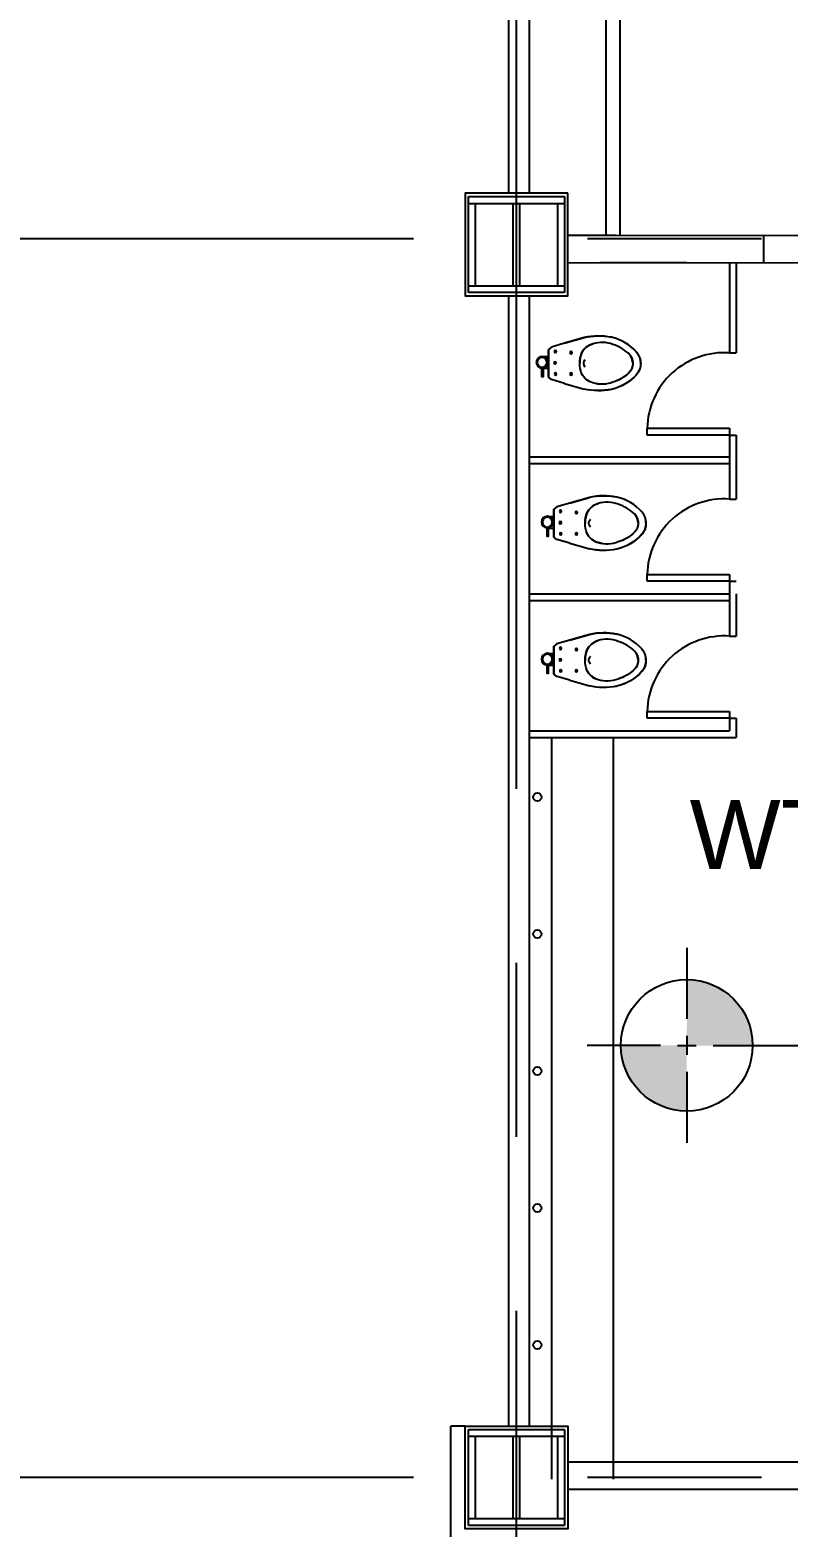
# Model space of a CAD drawing. Header units: millimetres. Extents: x 2148 to 2681, y 758 to 986.
# Drawn here: x 2342.67 to 2345.44, y 960.29 to 965.75 of the extents above; entities that cross this region are included whole.
import ezdxf

# ---------------------------------------------------------------- set-up
doc = ezdxf.new("R2010")
doc.units = ezdxf.units.MM
doc.linetypes.add('CENTER2', pattern=[28.575, 19.05, -3.175, 3.175, -3.175])
for name, color, linetype in [('cladding', 2, 'Continuous'), ('COL-IN', 2, 'Continuous'), ('D', 1, 'Continuous'), ('DR', 7, 'Continuous'), ('ELAYOUT', 4, 'Continuous'), ('HATCH', 8, 'Continuous'), ('Layer1', 5, 'Continuous'), ('QUOTE', 2, 'Continuous'), ('S_GRID LINES', 252, 'Continuous'), ('TEXT', 6, 'Continuous')]:
    doc.layers.add(name, color=color, linetype=linetype)
doc.styles.add('SWISS', font='swissl.ttf')

# ---------------------------------------------------------------- blocks, each defined once
blk = doc.blocks.new('BOWL')
at = {"layer": 'DR', "color": 7, "linetype": 'Continuous'}
for p, q in [((-75570.291, -368.114), (-75570.431, -368.074)), ((-75570.431, -368.074), (-75570.291, -368.114)), ((-75570.291, -368.114), (-75570.199, -368.141)), ((-75570.199, -368.141), (-75570.178, -368.158)), ((-75570.178, -368.158), (-75570.178, -368.356)), ((-75570.178, -368.356), (-75570.178, -368.158)), ((-75570.291, -368.4), (-75570.431, -368.44)), ((-75570.291, -368.4), (-75570.431, -368.44)), ((-75570.291, -368.4), (-75570.199, -368.373)), ((-75570.199, -368.373), (-75570.178, -368.356))]:
    blk.add_line(p, q, dxfattribs=at)
at = {"layer": 'DR', "color": 8, "linetype": 'Continuous'}
for p, q in [((-75570.132, -368.209), (-75570.178, -368.209)), ((-75570.132, -368.292), (-75570.178, -368.292))]:
    blk.add_line(p, q, dxfattribs=at)
at = {"layer": 'DR', "color": 7, "linetype": 'Continuous'}
for points in [[(-75570.833, -368.257, -0.190094), (-75570.805, -368.179, -0.160718), (-75570.625, -368.072, -0.104398), (-75570.431, -368.074, -0.104398)], [(-75570.833, -368.257, 0.190094), (-75570.805, -368.335, 0.160718), (-75570.625, -368.442, 0.104398), (-75570.431, -368.44, 0.104398)]]:
    blk.add_lwpolyline(points, format="xyb", dxfattribs=at)
at = {"layer": 'DR', "color": 8, "linetype": 'Continuous'}
for points in [[(-75570.778, -368.256, -0.187036), (-75570.752, -368.192, -0.115027), (-75570.636, -368.123, -0.170967), (-75570.493, -368.118, -0.209642), (-75570.413, -368.185, -0.096036), (-75570.4, -368.257)], [(-75570.778, -368.258, 0.187036), (-75570.752, -368.322, 0.115027), (-75570.636, -368.391, 0.170967), (-75570.493, -368.396, 0.209642), (-75570.413, -368.329, 0.096036), (-75570.4, -368.257)]]:
    blk.add_lwpolyline(points, format="xyb", dxfattribs=at)
at = {"layer": 'DR', "color": 7, "linetype": 'Continuous'}
blk.add_lwpolyline([(-75570.141, -368.292), (-75570.128, -368.292), (-75570.128, -368.35), (-75570.141, -368.35)], close=True, dxfattribs=at)
at = {"layer": 'DR', "color": 8, "linetype": 'Continuous'}
for centre, radius in [((-75570.338, -368.181), 0.00745), ((-75570.226, -368.173), 0.00745), ((-75570.224, -368.254), 0.00745), ((-75570.132, -368.25), 0.035), ((-75570.338, -368.333), 0.00745), ((-75570.227, -368.333), 0.00745)]:
    blk.add_circle(centre, radius, dxfattribs=at)
at = {"layer": 'DR', "color": 7, "linetype": 'Continuous'}
blk.add_circle((-75570.132, -368.25), 0.0417, dxfattribs=at)
for centre, radius, start, end in [((-75570.534, -368.531), 0.469, 77.28, 101.1199), ((-75570.719, -368.253), 0.113, 138.4248, 182.2387), ((-75570.719, -368.261), 0.113, 177.7613, 221.5752), ((-75570.553, -368.115), 0.335, 221.3231, 257.5875), ((-75570.534, -367.983), 0.469, 258.8801, 282.72)]:
    blk.add_arc(centre, radius, start, end, dxfattribs=at)
at = {"layer": 'DR', "color": 8, "linetype": 'Continuous'}
for centre, radius, start, end in [((-75570.682, -368.258), 0.096, 129.0871, 179.204), ((-75570.53, -368.243), 0.131, 26.2125, 73.5731), ((-75570.591, -368.255), 0.191, 359.4176, 21.3602), ((-75570.682, -368.256), 0.096, 180.796, 230.9129), ((-75570.47, -368.257), 0.0422, 318.929, 41.071), ((-75570.591, -368.259), 0.191, 338.6398, 0.5824), ((-75570.546, -368.108), 0.297, 228.446, 252.3404), ((-75570.557, -368.192), 0.214, 248.4444, 287.252), ((-75570.53, -368.271), 0.131, 286.4269, 333.7875)]:
    blk.add_arc(centre, radius, start, end, dxfattribs=at)

msp = doc.modelspace()

# ---------------------------------------------------------------- hatches: boundary and pattern name
at = {"layer": 'Layer1'}
for points in [[(2345.0704538, 962.286145), (2345.0701988, 962.0458813), (2345.3104625, 962.0456263, 0.414213562)], [(2345.0699438, 961.8056176), (2345.0701811, 962.0464235), (2344.8299351, 962.0461363, 0.414213562)]]:
    msp.add_hatch(color=32, dxfattribs=at).paths.add_polyline_path(points)

# ---------------------------------------------------------------- linework, layer by layer
at = {"color": 2}
for p, q in [((2344.7765448, 965.0039415, 0), (2344.7765448, 977.9451327, 0)), ((2344.8265448, 965.0039415, 0), (2344.8265448, 977.9450146, 0))]:
    msp.add_line(p, q, dxfattribs=at)
at = {"layer": 'cladding', "elevation": 0}
for points in [[(2344.6364709, 965.156811), (2344.2614709, 965.156811), (2344.2614709, 964.781811), (2344.6364709, 964.781811)], [(2344.2614709, 960.656811), (2344.6364709, 960.656811), (2344.6364709, 960.281811), (2344.2614709, 960.281811)]]:
    msp.add_lwpolyline(points, close=True, dxfattribs=at)
at = {"layer": 'COL-IN'}
for p, q in [((2344.2739709, 965.144311), (2344.6239709, 965.144311)), ((2344.2739709, 964.794311), (2344.2739709, 965.144311)), ((2344.6239709, 965.144311), (2344.6239709, 964.794311)), ((2344.2739709, 965.119311), (2344.6239709, 965.119311)), ((2344.2989709, 964.819311), (2344.2989709, 965.119311)), ((2344.4364709, 964.819311), (2344.4364709, 965.119311)), ((2344.4614709, 964.819311), (2344.4614709, 965.119311)), ((2344.5989709, 965.119311), (2344.5989709, 964.819311)), ((2344.2739709, 964.819311), (2344.6239709, 964.819311)), ((2344.6239709, 964.794311), (2344.2739709, 964.794311)), ((2344.2739709, 960.644311), (2344.6239709, 960.644311)), ((2344.2739709, 960.294311), (2344.2739709, 960.644311)), ((2344.2739709, 960.619311), (2344.6239709, 960.619311)), ((2344.2989709, 960.319311), (2344.2989709, 960.619311)), ((2344.4364709, 960.319311), (2344.4364709, 960.619311)), ((2344.4614709, 960.319311), (2344.4614709, 960.619311)), ((2344.5989709, 960.619311), (2344.5989709, 960.319311)), ((2344.6239709, 960.644311), (2344.6239709, 960.294311)), ((2344.2739709, 960.319311), (2344.6239709, 960.319311)), ((2344.6239709, 960.294311), (2344.2739709, 960.294311))]:
    msp.add_line(p, q, dxfattribs=at)
at = {"layer": 'D', "ltscale": 0.5}
for p, q in [((2345.350949, 964.9024339, 0), (2345.350949, 965.0026166, 0)), ((2344.2089689, 926.8276861, 0), (2344.2085965, 960.656811, 0)), ((2344.2614709, 960.656811, 0), (2344.2085965, 960.656811, 0))]:
    msp.add_line(p, q, dxfattribs=at)
at = {"layer": 'DR', "ltscale": 10}
for p, q in [((2346.5978475, 965.0008259, 0), (2344.8118381, 965.0026166, 0)), ((2346.7650993, 964.900512, 0), (2344.6364709, 964.9024245, 0)), ((2345.2255257, 964.9003802, 0), (2345.2255257, 964.5740698, 0)), ((2345.2505257, 964.9003802, 0), (2345.2505257, 964.5740698, 0)), ((2345.2255257, 964.5740698, 0), (2345.2505257, 964.5740698, 0)), ((2344.9255257, 964.2742015, 0), (2344.9255257, 964.2992015, 0)), ((2344.9255257, 964.2992015, 0), (2345.2255257, 964.2992015, 0)), ((2345.2255257, 964.2742015, 0), (2344.9255257, 964.2742015, 0)), ((2345.2255257, 964.2992015, 0), (2345.2255257, 964.2742015, 0)), ((2345.2255257, 964.2742015, 0), (2345.2505257, 964.2742015, 0)), ((2345.2255257, 964.2742015, 0), (2345.2505257, 964.2742015, 0)), ((2345.2255257, 964.2742015, 0), (2345.2255257, 964.0404938, 0)), ((2345.2255257, 964.2742015, 0), (2345.2255257, 964.0404938, 0)), ((2345.2255257, 964.2742015, 0), (2345.2255257, 964.0404938, 0)), ((2345.2505257, 964.2742015, 0), (2345.2505257, 964.0404938, 0)), ((2344.4951635, 964.1949994, 0), (2345.2255257, 964.1949994, 0)), ((2344.4951635, 964.1949994, 0), (2345.2255257, 964.1949994, 0)), ((2344.4951635, 964.1699994, 0), (2345.2255257, 964.1699994, 0)), ((2344.4951635, 964.1699994, 0), (2345.2255257, 964.1699994, 0)), ((2345.2255257, 964.0404938, 0), (2345.2505257, 964.0404938, 0)), ((2345.2255257, 964.0404938, 0), (2345.2505257, 964.0404938, 0)), ((2345.2255257, 964.0404938, 0), (2345.2505257, 964.0404938, 0)), ((2344.9255257, 963.7404938, 0), (2344.9255257, 963.7654938, 0)), ((2344.9255257, 963.7654938, 0), (2345.2255257, 963.7654938, 0)), ((2345.2255257, 963.7404938, 0), (2344.9255257, 963.7404938, 0)), ((2345.2255257, 963.7654938, 0), (2345.2255257, 963.7404938, 0)), ((2345.2255257, 963.7404938, 0), (2345.2255257, 963.6949994, 0)), ((2345.2255257, 963.7404938, 0), (2345.2505257, 963.7404938, 0)), ((2344.4951635, 963.6949994, 0), (2345.2255257, 963.6949994, 0)), ((2344.4951635, 963.694711, 0), (2345.2255257, 963.694711, 0)), ((2344.4951635, 963.694711, 0), (2345.2255257, 963.694711, 0)), ((2344.4951635, 963.6699994, 0), (2345.2255257, 963.6699994, 0)), ((2344.4951635, 963.669711, 0), (2345.2255257, 963.669711, 0)), ((2344.4951635, 963.669711, 0), (2345.2255257, 963.669711, 0)), ((2345.2255257, 963.694711, 0), (2345.2255257, 963.5402054, 0)), ((2345.2255257, 963.669711, 0), (2345.2255257, 963.5402054, 0)), ((2345.2255257, 963.669711, 0), (2345.2255257, 963.5402054, 0)), ((2345.2505257, 963.694711, 0), (2345.2505257, 963.5402054, 0)), ((2345.2255257, 963.5402054, 0), (2345.2505257, 963.5402054, 0)), ((2345.2255257, 963.5402054, 0), (2345.2505257, 963.5402054, 0)), ((2345.2255257, 963.5402054, 0), (2345.2505257, 963.5402054, 0)), ((2344.9255257, 963.2402054, 0), (2344.9255257, 963.2652054, 0)), ((2344.9255257, 963.2652054, 0), (2345.2255257, 963.2652054, 0)), ((2345.2255257, 963.2402054, 0), (2344.9255257, 963.2402054, 0)), ((2345.2255257, 963.2652054, 0), (2345.2255257, 963.2402054, 0)), ((2345.2255257, 963.2402054, 0), (2345.2255257, 963.194711, 0)), ((2345.2255257, 963.2402054, 0), (2345.2505257, 963.2402054, 0)), ((2345.2505257, 963.2402054, 0), (2345.2505257, 963.169711, 0)), ((2344.4951635, 963.194711, 0), (2345.2255257, 963.194711, 0)), ((2344.4951635, 963.169711, 0), (2345.2255257, 963.169711, 0)), ((2344.576966, 963.169711, 0), (2344.576966, 960.4622742, 0)), ((2344.801966, 963.169711, 0), (2344.801966, 960.4622742, 0)), ((2345.2255257, 963.169711, 0), (2345.2505257, 963.169711, 0))]:
    msp.add_line(p, q, dxfattribs=at)
for centre in [(2344.5249024, 962.952658, 0), (2344.5249024, 962.452658, 0), (2344.5249024, 961.952658, 0), (2344.5249024, 961.452658, 0), (2344.5249024, 960.952658, 0)]:
    msp.add_circle(centre, 0.0149051, dxfattribs=at)
at = {"layer": 'ELAYOUT', "ltscale": 10}
for p, q in [((2344.4201635, 969.031811, 0), (2344.4201635, 965.156811, 0)), ((2344.4951635, 969.031811, 0), (2344.4951635, 965.156811, 0)), ((2344.8118381, 965.0027478, 0), (2344.6364709, 965.0027478, 0)), ((2345.0694784, 964.9024339, 0), (2344.7528038, 964.9024339, 0)), ((2344.4201635, 964.781811, 0), (2344.4201635, 960.656811, 0)), ((2344.4951635, 964.781811, 0), (2344.4951635, 960.656811, 0)), ((2346.1023154, 960.524731, 0), (2344.6364709, 960.5254399, 0)), ((2348.7864709, 960.4234355, 0), (2344.6364709, 960.425175, 0))]:
    msp.add_line(p, q, dxfattribs=at)
at = {"layer": 'HATCH', "linetype": 'ByBlock', "ltscale": 0.5}
for centre in [(2345.206998, 964.2932771, 0), (2345.206998, 963.7595694, 0), (2345.206998, 963.259281, 0)]:
    msp.add_arc(centre, 0.2815347, 86.226666, 178.7942281, dxfattribs=at)
at = {"layer": 'QUOTE'}
for p, q in [((2345.069756, 962.4019071), (2345.0700657, 962.1428906)), ((2344.7071417, 962.0468088), (2344.973714, 962.0465259)), ((2345.0356569, 962.0464602), (2345.1047052, 962.0463869)), ((2345.0701398, 962.0809477), (2345.0702223, 962.0118994)), ((2345.1666481, 962.0463212), (2347.1567475, 962.0448128)), ((2345.0702964, 961.9499565), (2345.0706061, 961.69094))]:
    msp.add_line(p, q, dxfattribs=at)
msp.add_circle((2345.0701982, 962.0464235), 0.2402638, dxfattribs=at)
at = {"layer": 'S_GRID LINES', "linetype": 'CENTER2', "ltscale": 0.2}
for p, q in [((2344.4489709, 922.9776771, 0), (2344.4489709, 977.9445051, 0)), ((2355.5030932, 964.9898693, 0), (2290.9518229, 964.9898693, 0)), ((2355.5030932, 960.4692324), (2290.9518229, 960.4692324))]:
    msp.add_line(p, q, dxfattribs=at)

# ---------------------------------------------------------------- block references
at = {"layer": 'DR', "color": 7, "linetype": 'Continuous', "xscale": -0.5130811014387291, "yscale": 0.5130811014387291, "zscale": 0.5130811014387275}
for p in [(-36429.0644064, 1153.4816518, 0), (-36429.045141, 1152.8983763, 0), (-36429.045141, 1152.3980879, 0)]:
    msp.add_blockref('BOWL', p, dxfattribs=at)

# ---------------------------------------------------------------- texts
at = {"layer": 'TEXT', "style": 'SWISS', "text_generation_flag": 6}
msp.add_text('WT-1C', height=0.2521511, rotation=180, dxfattribs=at).set_placement((2345.0804032, 962.6899818, 0))

doc.saveas('drawing.dxf')
